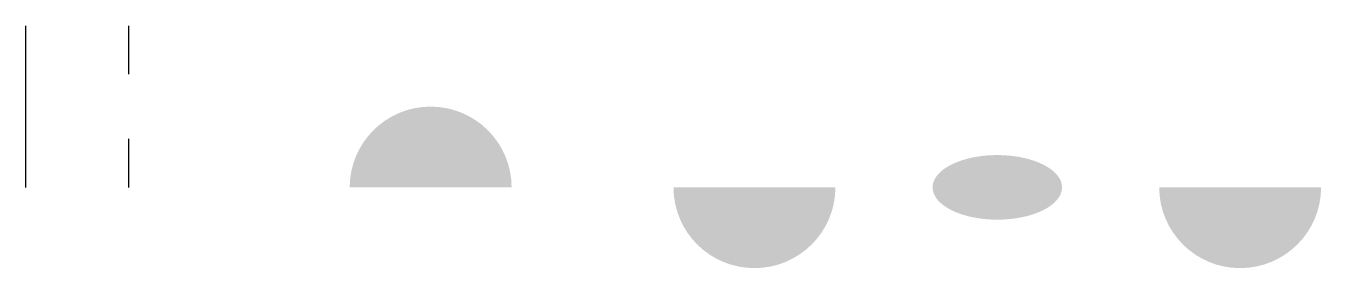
# Model space of a CAD drawing. Header units: metres. Extents: x 0 to 80, y -5 to 10.
import ezdxf

# ---------------------------------------------------------------- set-up
doc = ezdxf.new("R2010")
doc.units = ezdxf.units.M

msp = doc.modelspace()

# ---------------------------------------------------------------- hatches: boundary and pattern name
h = msp.add_hatch(color=2)
edge = h.paths.add_edge_path()
edge.add_line((20, 0), (30, 0))
edge.add_arc((25, 0), 5, 0, 180)
h = msp.add_hatch(color=4)
edge = h.paths.add_edge_path()
edge.add_ellipse((60, 0), major_axis=(4, 0), ratio=0.5, start_angle=0, end_angle=360)
h = msp.add_hatch(color=3)
edge = h.paths.add_edge_path()
edge.add_arc((45, 0), 5, 180, 0, ccw=False)
edge.add_line((50, 0), (40, 0))
msp.add_hatch(color=5).paths.add_polyline_path([(70, 0, 1), (80, 0)])
at = {"layer": 'SHTRIX'}
h = msp.add_hatch(dxfattribs=at)
h.set_pattern_fill('ANSI31', scale=2, angle=45)
h.paths.add_polyline_path([(0, 0), (10, 0), (10, 10), (0, 10)])
h.paths.add_polyline_path([(3, 3), (7, 3), (7, 7), (3, 7)], flags=16)

doc.saveas('drawing.dxf')
